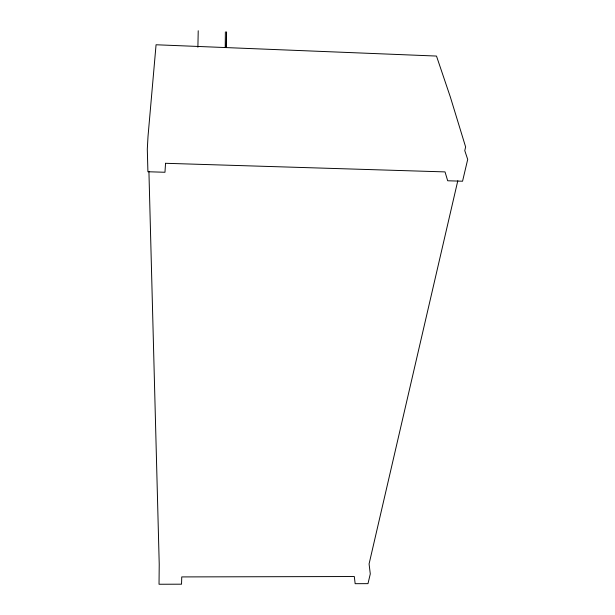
<?xml version="1.0" encoding="UTF-8"?>
<svg xmlns="http://www.w3.org/2000/svg" width="615" height="615" viewBox="0 0 615 615"><rect width="100%" height="100%" fill="white"/><g stroke="black" fill="none" stroke-linecap="round" stroke-linejoin="round"><path stroke-width="0.92" d="M197.892 47.217L198.222 30.75M457.798 180.764L369.077 563.932L370.284 573.91L367.985 583.65L355.155 583.689L354.309 576.524L181.748 576.916L181.54 584.188L159.031 584.25L159.224 564.193L148.922 171.416M226.112 47.278A335.052 5.143 -88.7 0 0 226.566 31.926A279.579 6.704 -88.4 0 0 226.443 47.47M225.236 47.424A279.617 6.342 -88.4 0 1 225.367 31.88M165.55 163.29L164.966 172.262L147.915 171.746L147.3 149.191L148.007 136.499L156.064 44.764L436.489 56.057L450.357 97.039L465.624 146.954L464.771 150.637L467.7 159.408L462.557 181.217L447.682 180.772L445.029 171.9L165.55 163.29"/></g></svg>
